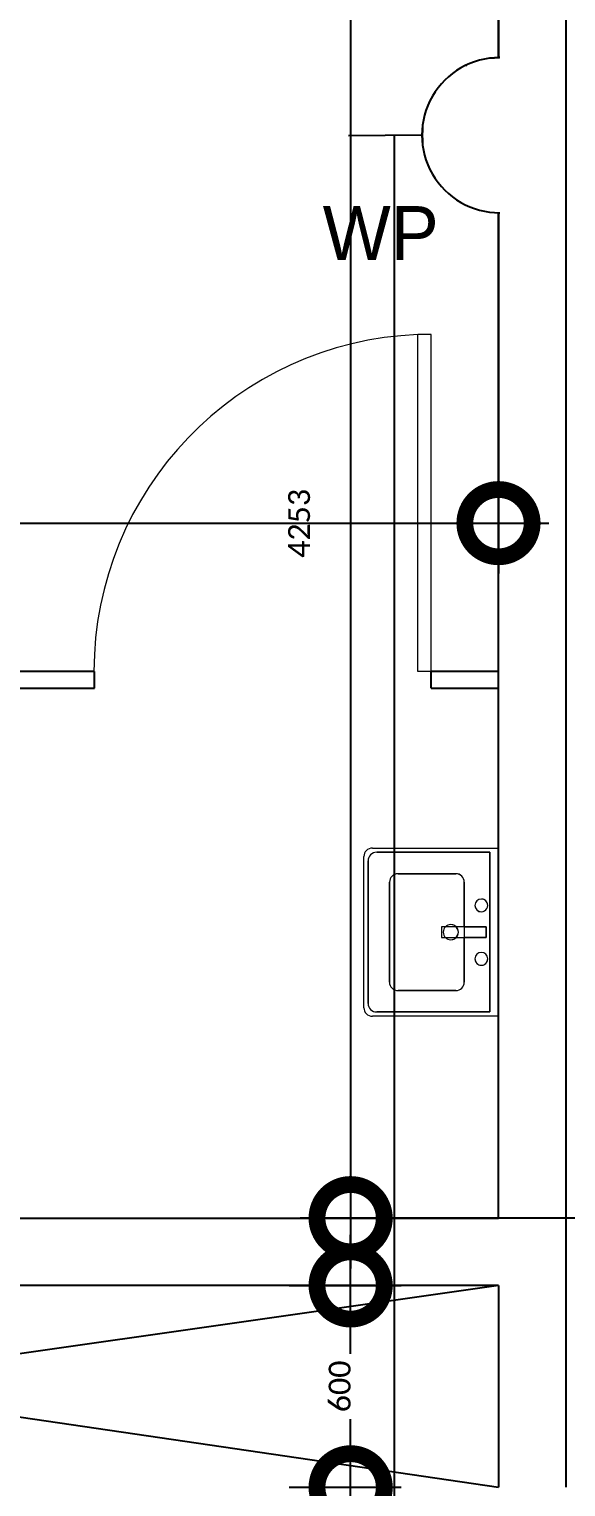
# Model space of a CAD drawing. Header units: metres. Extents: x 15.7 to 112.1, y 4.7 to 71.5.
# Drawn here: x 68.4 to 69.994, y 33.099 to 37.431 of the extents above; entities that cross this region are included whole.
import ezdxf

# ---------------------------------------------------------------- set-up
doc = ezdxf.new("R2010")
doc.units = ezdxf.units.M
doc.set_wipeout_variables(frame=1)
doc.layers.get('0').update_dxf_attribs({"color": 3})
doc.layers.add('00', color=252, linetype='Continuous')
doc.layers.add('E-SOCKET', color=3, linetype='Continuous')
for name, color, linetype, lineweight in [('A-DIM', 7, 'Continuous', 5), ('A-DOOR', 5, 'Continuous', 5), ('A-FIXT', 1, 'Continuous', 9)]:
    doc.layers.add(name, color=color, linetype=linetype, lineweight=lineweight)
doc.styles.add('Calibri', font='calibri.ttf', dxfattribs={"height": 0.2126391096979332})
doc.dimstyles.new('ECG_Dimn-Detl-100', dxfattribs={"dimscale": 0.3048, "dimtxt": 0.25, "dimasz": 1.312335958005249, "dimexe": 0.4921259842519685, "dimexo": 0.0625, "dimgap": 0, "dimtad": 1, "dimdec": 0, "dimlfac": 1000, "dimzin": 0, "dimdsep": 46, "dimtxsty": 'Calibri', "dimblk1": 'DOTSMALL', "dimblk2": 'DOTSMALL', "dimsah": 1, "dimcen": 0.09, "dimdle": 0.4921259842519685, "dimazin": 0, "dimtfac": 1, "dimtdec": 4, "dimtix": 1, "dimtmove": 0, "dimatfit": 3, "dimfxl": 0.4921259842519685, "dimfxlon": 1, "dimtvp": 1, "dimtolj": 1, "dimtzin": 0, "dimarcsym": 2})
doc.dimstyles.new('ECG_Dimn-Detl-100_1', dxfattribs={"dimscale": 0.3048, "dimtxt": 0.25, "dimasz": 1.312335958005249, "dimexe": 0.4921259842519685, "dimexo": 0.0625, "dimgap": 0, "dimtad": 1, "dimdec": 0, "dimlfac": 1000, "dimzin": 0, "dimdsep": 46, "dimtxsty": 'Calibri', "dimblk1": 'DOTSMALL', "dimblk2": 'DOTSMALL', "dimsah": 1, "dimcen": 0.09, "dimdle": 0.4921259842519685, "dimazin": 0, "dimtfac": 1, "dimtdec": 4, "dimtix": 1, "dimtmove": 2, "dimatfit": 3, "dimfxl": 0.4921259842519685, "dimfxlon": 1, "dimtvp": 1, "dimtolj": 1, "dimtzin": 0, "dimarcsym": 2})

# ---------------------------------------------------------------- blocks, each defined once
blk = doc.blocks.new('Single-Flush-Partition - 1000_ 2201-2763524-GROUND FLOOR PLAN')
at = {"layer": 'A-DOOR'}
for p, q in [((0.4600000000000001, 0.02499999999999444), (0.4600000000000001, 1.025892488265383)), ((0.5000000000000235, 1.025892488265383), (0.4600000000000001, 1.025892488265383)), ((0.5000000000000235, 0.02499999999999444), (0.5000000000000235, 1.025892488265383)), ((0.5000000000000235, 0.02499999999999444), (0.4600000000000001, 0.02499999999999444))]:
    blk.add_line(p, q, dxfattribs=at)
blk.add_arc((0.5000000000000235, 0.02499999999997826), 1.001691456021321, 92.28856969574655, 179.9999999999998, dxfattribs=at)
blk = doc.blocks.new('ECG_HC SINK - 19_ x 17_-2594634-GROUND FLOOR PLAN')
at = {"layer": 'A-FIXT'}
for p, q in [((0.04358969619968347, -0.4746000000000093), (0.04358969619968347, -0.1)), ((0.04358969619968348, -0.474600000000011), (0.04358969619968348, -0.09999999999999994)), ((0.05628969619948742, -0.1254), (0.5308896961998553, -0.1254)), ((0.05628969619948742, -0.4618999999999868), (0.05628969619948742, -0.1254)), ((0.05628969619948742, -0.1254), (0.05628969619948742, -0.461899999999988)), ((0.5308896961998522, -0.1254), (0.05628969619948742, -0.1254)), ((0.05628969619967149, -0.4619000000000163), (0.05628969619967149, -0.1253999999999999)), ((0.05628969619967149, -0.1253999999999999), (0.530889696199675, -0.1253999999999999)), ((0.5308896961998553, -0.1254), (0.5308896961998553, -0.4619000000000095)), ((0.5308896961998522, -0.4619000000000135), (0.5308896961998522, -0.1254)), ((0.530889696199675, -0.1253999999999999), (0.530889696199675, -0.4619000000000043)), ((0.5435896961996818, -0.1), (0.5435896961996818, -0.4745999999999912)), ((0.5435896961996823, -0.09999999999999994), (0.5435896961996823, -0.4745999999999928)), ((0.2777146961996811, -0.2015999999999733), (0.2777146961996811, -0.137007524038677)), ((0.2777146961996811, -0.137007524038677), (0.3093109273085752, -0.137007524038677)), ((0.3093109273085755, -0.1370075240386771), (0.2777146961996809, -0.1370075240386771)), ((0.2777146961996809, -0.1370075240386771), (0.2777146961996809, -0.2696416623547876)), ((0.3093109273085752, -0.137007524038677), (0.3093109273085752, -0.2015999999999733)), ((0.3093109273085755, -0.2696416623547876), (0.3093109273085755, -0.1370075240386771)), ((0.277714696199681, -0.2015999999999731), (0.145189696199671, -0.2015999999999731)), ((0.1451896961996711, -0.2015999999999741), (0.2777146961996809, -0.2015999999999741)), ((0.145189696199674, -0.2015999999999755), (0.4419896961996876, -0.2015999999999755)), ((0.2777146961996809, -0.2015999999999741), (0.2777146961996809, -0.2696416623547879)), ((0.441989696199687, -0.2015999999999731), (0.3093109273085753, -0.2015999999999731)), ((0.3093109273085752, -0.2015999999999741), (0.441989696199687, -0.2015999999999741)), ((0.3093109273085752, -0.2696416623547879), (0.3093109273085752, -0.2015999999999741)), ((0.1197896961996686, -0.2269999999999757), (0.1197896961996686, -0.3984000000000001)), ((0.1197896961996681, -0.3984000000000021), (0.1197896961996681, -0.2269999999999774)), ((0.119789696199667, -0.3983999999999994), (0.119789696199667, -0.2269999999999823)), ((0.4673896961996864, -0.398399999999997), (0.4673896961996864, -0.2269999999999726)), ((0.4673896961996858, -0.226999999999973), (0.4673896961996858, -0.3983999999999996)), ((0.4673896961996872, -0.2269999999999751), (0.4673896961996872, -0.3984000000000046)), ((0.2777146961996809, -0.2696416623547879), (0.3093109273085752, -0.2696416623547879)), ((0.2777146961996809, -0.2696416623547876), (0.3093109273085755, -0.2696416623547876)), ((0.145189696199668, -0.4237999999999994), (0.4419896961996841, -0.4237999999999994)), ((0.4419896961996839, -0.4238000000000015), (0.1451896961996675, -0.4238000000000015)), ((0.4419896961996931, -0.4237999999999987), (0.1451896961996664, -0.4237999999999987)), ((0.5181896961996745, -0.4999999999999986), (0.06898969619967289, -0.4999999999999986)), ((0.5181896961996747, -0.5000000000000004), (0.06898969619967302, -0.5000000000000004)), ((0.5054896961996679, -0.487300000000197), (0.08168969619969754, -0.487300000000197)), ((0.0816896961996973, -0.4873000000001981), (0.5054896961996675, -0.4873000000001981)), ((0.5054896961996698, -0.4873000000000095), (0.08168969619966479, -0.4873000000000095))]:
    blk.add_line(p, q, dxfattribs=at)
for centre, radius, start, end in [((0.2142146961996817, -0.1507999999999831), 0.01905000000000001, 90.00000000000176, 270.0000000000009), ((0.2142146961996836, -0.1507999999999839), 0.01905000000000004, 359.9999999999996, 179.9999999999997), ((0.2142146961996836, -0.1507999999999838), 0.01905, 180.0000000000004, 359.9999999999996), ((0.2142146961996816, -0.1507999999999831), 0.01905000000000003, 270.0000000000004, 90.00000000000053), ((0.3728109273085757, -0.1507999999999825), 0.01904999999999994, 90.00000000000192, 270.0000000000007), ((0.3728109273085775, -0.1507999999999867), 0.01904999999999973, 0, 179.9999999999997), ((0.3728109273085775, -0.1507999999999866), 0.01904999999999974, 180.0000000000004, 359.9999999999996), ((0.3728109273085757, -0.1507999999999825), 0.01905000000000003, 270.0000000000004, 90.00000000000044), ((0.1451896961996711, -0.2269999999999756), 0.02540000000000252, 89.99999999999906, 179.9999999999992), ((0.1451896961996712, -0.2269999999999773), 0.02540000000000257, 90.00000000000021, 180.0000000000002), ((0.1451896961996739, -0.2269999999999824), 0.0254000000000069, 89.99999999999997, 180), ((0.4419896961996869, -0.2269999999999726), 0.02539999999999959, 359.9999999999991, 89.99999999999925), ((0.4419896961996869, -0.2269999999999731), 0.02539999999999965, 4.548193194492829e-13, 90.0000000000004), ((0.4419896961996875, -0.2269999999999751), 0.02539999999999956, 359.9999999999996, 90.00000000000006), ((0.2935896961996816, -0.2418093221807001), 0.02252411754883007, 5.979442801151411e-13, 180.0000000000005), ((0.2935896961996816, -0.2418093221806984), 0.02252411754882973, 359.9999999999996, 179.9999999999998), ((0.2935896961996816, -0.2418093221807001), 0.02252411754883009, 180.0000000000004, 4.071109992273301e-13), ((0.2935896961996816, -0.2418093221806983), 0.0225241175488297, 180.0000000000005, 359.9999999999996), ((0.145189696199668, -0.3984), 0.02539999999999956, 179.9999999999993, 269.9999999999988), ((0.1451896961996675, -0.3984000000000021), 0.02539999999999957, 180.0000000000001, 270.0000000000001), ((0.1451896961996663, -0.3983999999999994), 0.0253999999999994, 179.9999999999999, 269.9999999999997), ((0.441989696199684, -0.398399999999997), 0.02540000000000191, 269.9999999999992, 359.9999999999992), ((0.4419896961996838, -0.3983999999999996), 0.02540000000000197, 269.9999999999999, 1.876527262063475e-13), ((0.4419896961996931, -0.3984000000000046), 0.02539999999999397, 269.9999999999996, 6.679164831073386e-14), ((0.06898969619967284, -0.4746000000000093), 0.02539999999999338, 179.9999999999998, 270.0000000000002), ((0.06898969619967295, -0.474600000000011), 0.02539999999999345, 179.9999999999999, 269.9999999999997), ((0.08168969619969765, -0.4618999999999868), 0.02540000000021117, 180.0000000000006, 270.0000000000001), ((0.08168969619969743, -0.4618999999999882), 0.02540000000021114, 179.9999999999997, 269.9999999999993), ((0.08168969619966475, -0.4619000000000162), 0.02539999999999337, 180, 269.9999999999996), ((0.5054896961996678, -0.4619000000000096), 0.02540000000018452, 270, 8.778330920839306e-13), ((0.5054896961996675, -0.4619000000000136), 0.02540000000018457, 269.9999999999993, 359.9999999999995), ((0.5054896961996698, -0.4619000000000043), 0.02540000000000517, 269.9999999999996, 5.724998426634331e-14), ((0.5181896961996744, -0.4745999999999912), 0.02540000000000606, 270.0000000000003, 6.806387018331925e-13), ((0.5181896961996747, -0.4745999999999928), 0.02540000000000606, 269.9999999999996, 5.088887490341627e-14)]:
    blk.add_arc(centre, radius, start, end, dxfattribs=at)
blk = doc.blocks.new('_DotSmall')
at = {"color": 0, "linetype": 'ByBlock', "const_width": 0.5}
blk.add_lwpolyline([(-0.0625, 0, 1), (0.0625, 0, 1)], format="xyb", close=True, dxfattribs=at)

msp = doc.modelspace()

# ---------------------------------------------------------------- linework, layer by layer
msp.add_lwpolyline([(62.13959377885806, 28.82949579547567), (69.43449235700108, 28.82949579547567, 0.4142079538574217), (69.48449235699191, 28.87949483804026), (69.48465006025044, 37.1152074987787)], format="xyb")
at = {"layer": '00'}
for p, q in [((69.79393060839772, 33.89732717912518), (69.79393060839773, 37.84732717912512)), ((69.99393060839772, 37.84732717912512), (69.99393060839772, 33.09732717912521)), ((68.59393060839774, 35.52232717912518), (67.69393060839774, 35.52232717912518)), ((68.59393060839774, 35.47232717912518), (68.59393060839774, 35.52232717912518)), ((69.79393060839773, 35.52232717912518), (69.59393060839774, 35.52232717912518)), ((69.59393060839774, 35.47232717912517), (69.59393060839774, 35.52232717912518)), ((67.69393060839772, 35.47232717912518), (68.59393060839774, 35.47232717912518)), ((69.59393060839774, 35.47232717912517), (69.79393060839773, 35.47232717912517)), ((67.69393060839772, 33.89732717912518), (69.79393060839772, 33.89732717912518)), ((69.79393060839772, 33.69732717912518), (65.39393060839771, 33.69732717912515)), ((69.79393060839773, 33.69732717912518), (65.61393060839771, 33.10018432198228)), ((65.70965184016443, 33.69732717912516), (69.79393060839773, 33.09732717912513)), ((69.79393060839772, 33.69732717912517), (69.79393060839772, 33.09732717912521))]:
    msp.add_line(p, q, dxfattribs=at)

# ---------------------------------------------------------------- block references
msp.add_blockref('Single-Flush-Partition - 1000_ 2201-2763524-GROUND FLOOR PLAN', (69.09393060839774, 35.49732717912519), dxfattribs=at)
at = {"layer": '00', "rotation": 269.9999999999999}
msp.add_blockref('ECG_HC SINK - 19_ x 17_-2594634-GROUND FLOOR PLAN', (69.89393060839772, 35.04091687532486), dxfattribs=at)

# ---------------------------------------------------------------- dimensions: what is measured, and where the dimension line sits
at = {"layer": 'A-DIM'}
msp.add_linear_dim(base=(69.35471940821806, 33.89732717912518), p1=(69.50471940821808, 38.14993865453803), p2=(69.50471940821807, 33.89732717912518), angle=89.99999999999991, location=(69.20187249187066, 35.96223570126546), text_rotation=89.99999999999991, dimstyle='ECG_Dimn-Detl-100_1', override={"dimpost": '<>', "dimfxl": 4.252611475412849}, dxfattribs=at).render()
msp.add_linear_dim(base=(69.79393060839773, 35.96289146298709), p1=(64.19393060839771, 36.11289146298709), p2=(69.79393060839773, 36.11289146298709), dimstyle='ECG_Dimn-Detl-100', override={"dimpost": '<>', "dimfxl": 5.600000000000023}, dxfattribs=at).render()
msp.add_linear_dim(base=(69.35471940821806, 33.69732717912527), p1=(69.20471940821807, 33.09732717912521), p2=(69.20471940821807, 33.69732717912527), angle=89.99999999999991, dimstyle='ECG_Dimn-Detl-100', override={"dimpost": '<>', "dimfxl": 0.6000000000000583}, dxfattribs=at).render()

# ---------------------------------------------------------------- next in the draw order: wipeouts: each hides what was drawn before it
at = {"color": 3}
msp.add_wipeout([(69.79751388646008, 36.88530582712001), (69.73509531644194, 36.89380880259162), (69.6860578618222, 36.91381648922656), (69.63796426147461, 36.94902822202463), (69.60386688080649, 36.99005773188975), (69.57715758257186, 37.046548958373805), (69.56781275595459, 37.09100355636546), (69.57190538016872, 37.165858011948956), (69.59565465658912, 37.22834390089365), (69.6264228296887, 37.271158667683814), (69.67379507078269, 37.31095139673015), (69.72024985712184, 37.333506850845005), (69.77195400244307, 37.345321489671576), (69.79751388646037, 37.34532148967156)], dxfattribs=at)

# ---------------------------------------------------------------- next in the draw order: hatches: boundary and pattern name
h = msp.add_hatch()
h.set_pattern_fill('ANSI31', color=3, scale=0.04613962306561368, angle=110)
h.set_pattern_definition([(155, (69.79751388646037, 37.11600365904205), (-0.06191074516912031, -0.1327680214690823), [])])
edge = h.paths.add_edge_path()
edge.add_line((69.79751388646037, 37.34532148967156), (69.79751388646037, 37.34670149096409))
edge.add_arc((69.79715227562372, 37.11600365904205), 0.230698115328081, 89.91019092972975, 96.27070999836431)
edge.add_line((69.77195400244307, 37.34532148967158), (69.79751388646037, 37.34532148967156))
edge = h.paths.add_edge_path()
edge.add_line((69.72024985712187, 37.33350685084501), (69.77195400244307, 37.34532148967158))
edge.add_arc((69.79715227562372, 37.11600365904205), 0.230698115328081, 96.27070999836431, 109.4720232162708)
edge = h.paths.add_edge_path()
edge.add_arc((69.79715227562372, 37.11600365904205), 0.230698115328081, 109.4720232162708, 122.3244273911534)
edge.add_line((69.67379507078272, 37.31095139673016), (69.72024985712187, 37.33350685084501))
edge = h.paths.add_edge_path()
edge.add_line((69.62642282968875, 37.27115866768384), (69.67379507078272, 37.31095139673016))
edge.add_arc((69.79715227562372, 37.11600365904205), 0.230698115328081, 122.3244273911534, 137.7361571398606)
edge = h.paths.add_edge_path()
edge.add_arc((69.79715227562372, 37.11600365904205), 0.230698115328081, 137.7361571398606, 150.8591794249313)
edge.add_line((69.59565465658912, 37.22834390089364), (69.62642282968875, 37.27115866768384))
edge = h.paths.add_edge_path()
edge.add_line((69.57190538016872, 37.16585801194893), (69.59565465658912, 37.22834390089364))
edge.add_arc((69.79715227562372, 37.11600365904205), 0.230698115328081, 150.8591794249313, 167.5198054312502)
edge = h.paths.add_edge_path()
edge.add_arc((69.79715227562372, 37.11600365904205), 0.230698115328081, 167.5198054312502, 186.2211988206066)
edge.add_line((69.56781275595459, 37.09100355636547), (69.57190538016872, 37.16585801194893))
edge = h.paths.add_edge_path()
edge.add_line((69.57715758257186, 37.0465489583738), (69.5678127559546, 37.09100355636547))
edge.add_arc((69.79715227562372, 37.11600365904205), 0.230698115328081, 186.2211988206066, 197.521469397612)
edge = h.paths.add_edge_path()
edge.add_arc((69.79715227562372, 37.11600365904205), 0.230698115328081, 197.521469397612, 213.0885077963568)
edge.add_line((69.60386688080649, 36.99005773188977), (69.57715758257186, 37.0465489583738))
edge = h.paths.add_edge_path()
edge.add_line((69.63796426147462, 36.94902822202466), (69.60386688080649, 36.99005773188977))
edge.add_arc((69.79715227562372, 37.11600365904205), 0.230698115328081, 213.0885077963567, 226.3677243951988)
edge = h.paths.add_edge_path()
edge.add_arc((69.79715227562372, 37.11600365904205), 0.230698115328081, 226.3677243951989, 241.2128239744677)
edge.add_line((69.68605786182219, 36.91381648922656), (69.63796426147462, 36.94902822202466))
edge = h.paths.add_edge_path()
edge.add_line((69.73509531644194, 36.89380880259164), (69.68605786182219, 36.91381648922656))
edge.add_arc((69.79715227562372, 37.11600365904205), 0.230698115328081, 241.2128239744677, 254.3954453196332)
edge = h.paths.add_edge_path()
edge.add_line((69.79751388646014, 36.88530582712001), (69.73509531644194, 36.89380880259164))
edge.add_arc((69.79715227562372, 37.11600365904205), 0.230698115328081, 254.3954453196332, 270.0898090702138)

# ---------------------------------------------------------------- next in the draw order: linework, layer by layer
at = {"layer": 'E-SOCKET', "color": 3}
msp.add_lwpolyline([(69.56633556730401, 37.11563101077108), (69.34859711366425, 37.11450210982348)], dxfattribs=at)
msp.add_arc((69.79715227562372, 37.11600365904205), 0.2306981153280665, 89.91019092976006, 270.0898090701879, dxfattribs=at)

# ---------------------------------------------------------------- next in the draw order: texts
at = {"insert": (69.27183273176666, 36.9050872697055), "char_height": 0.16, "attachment_point": 1}
msp.add_mtext_dynamic_manual_height_columns('WP', width=0.250037778326714, gutter_width=0.8, heights=[0], dxfattribs=at)

doc.saveas('drawing.dxf')
